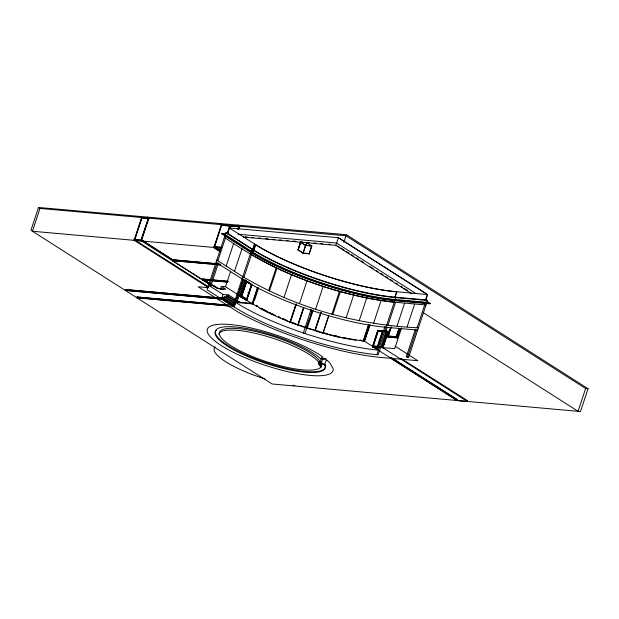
<?xml version="1.0" encoding="UTF-8"?>
<svg xmlns="http://www.w3.org/2000/svg" width="619" height="619" viewBox="0 0 619 619"><rect width="100%" height="100%" fill="white"/><g stroke="black" fill="none" stroke-linecap="round" stroke-linejoin="round"><path stroke-width="0.93" d="M297.863 324.619L297.762 325.021L303.503 307.674M298.18 324.727L298.079 325.13L303.813 307.79M248.513 292.833L247.886 292.439M38.494 207.473L30.95 230.291L272.12 383.973L580.506 411.527L588.05 388.709L346.385 234.709L38.494 207.473L39.987 208.425L345.944 235.762L585.613 388.492L588.05 388.709M39.987 208.425L32.443 231.243L221.556 248.142M133.882 240.234L134.377 239.499M134.091 240.327L141.635 217.509L139.979 216.449M134.663 239.599L141.774 218.066L148.266 218.731L141.14 240.257L134.663 239.599L141.14 240.257M134.81 239.692L141.774 218.066M140.993 240.164L148.266 218.731M125.425 289.553L221.594 298.134L125.425 289.553L125.177 290.319L221.548 299.023L223.088 294.474L209.586 285.87L217.13 263.052L218.406 263.168L210.862 285.986L209.586 285.87M141.403 240.977L148.955 218.167L147.283 217.099M125.626 289.684L125.371 290.458L221.579 299.023M141.674 240.93L141.921 240.172L172.616 259.872M137.039 296.95L136.985 297.84L228.318 305.987L228.566 305.229L137.039 296.95L136.784 297.731L232.992 306.297L251.848 249.271L225.889 232.729L225.138 235.011M210.127 280.446L202.421 279.765L172.361 260.638L172.655 259.771L216.797 263.709M202.428 279.757L202.676 278.991L210.305 279.672M220.116 251.507L213.64 247.391L213.895 246.633L219.838 250.277M219.613 223.498L221.401 224.635L213.888 247.414L220.395 251.554M220.913 247.407L214.414 246.749L221.54 225.2L229.858 226.02L227.552 233.286L253.79 249.999A106.159 25.859 18.3 0 0 395.061 297.143L425.833 299.89L427.59 294.567L338.361 237.704L229.316 227.962L255.662 244.683A105.996 25.82 18.3 0 0 396.725 291.758L427.59 294.567M214.561 246.842L221.54 225.2M221.942 233.51L250.517 251.716L250.393 252.095L221.819 233.889L225.788 233.858M224.883 235.769L207.025 289.769L234.028 306.978L243.089 279.595L216.085 262.386M217.88 260.777L225.432 237.959M227.335 233.115L229.711 225.927M227.575 233.951L229.533 228.032M229.641 228.187L230.547 225.455L228.744 224.302M230.082 227.807L230.678 226.012L238.857 226.74L238.114 229.533M230.237 227.908L230.678 226.012M237.967 229.432L238.857 226.74M226.183 266.062L233.727 243.244M238.795 229.007L239.692 226.275L237.874 225.115M220.472 288.918L221.323 286.349L225.525 286.721L252.529 303.929L267.88 312.402M221.347 298.892L221.594 298.134M225.525 286.721L230.655 271.207M233.556 304.293L223.776 298.064L224.155 296.919L225.981 297.081L234.129 302.281M225.981 297.081L226.361 295.944L228.187 296.106L235.522 300.78M234.493 271.362L242.037 248.544M228.187 296.106L228.566 294.969L223.088 294.474M228.365 305.097L228.318 305.987M251.747 251.5L252.15 252.219M252.761 249.349L254.517 244.025L255.546 244.675A106.159 25.859 18.3 0 0 396.818 291.82L395.054 297.143M252.684 249.952L254.641 244.033M425.988 304.989L394.264 302.18A107.373 26.16 18.3 0 1 251.399 254.502L252.908 249.937L251.848 249.271M235.661 302.443L234.152 307.001L242.114 311.759A107.373 26.16 18.3 0 0 376.909 354.656L378.186 354.772L387.239 327.389M251.469 254.502L243.925 277.32L216.836 260.104M253.79 249.999L255.546 244.675M253.148 252.289L255.662 244.683M245.55 279.788L240.141 296.137L246.617 300.261M245.434 280.678L240.195 296.532L243.429 298.598M245.666 280.322L240.389 296.292L241.851 296.424M240.567 296.308L245.851 280.337M246.153 280.368L240.876 296.339L246.849 300.145L246.362 300.107L251.647 284.136M241.17 296.346L246.37 280.918L241.263 296.354L246.749 299.844M241.642 296.13L246.586 281.459L241.642 296.13L246.71 299.317L251.569 284.639L246.494 281.452M246.548 300.122L251.832 284.152M246.486 300.641L251.724 284.817M251.918 284.81L246.672 300.664L245.054 299.627M257.512 287.216L252.08 303.643L253.357 303.759M252.761 303.38L257.883 287.881M252.668 303.991L258.1 287.564M254.564 300.107L258.487 288.245M268.638 290.613L276.182 267.795M269.443 290.992L276.987 268.182M309.353 253.581L302.985 253.016L297.932 249.797L300.447 242.191L305.507 245.41L311.868 245.983L309.198 254.03M309.724 253.891L303.612 253.341L298.056 249.805L300.571 242.199L305.523 245.356L311.643 245.905L309.09 253.628M298.134 250.331L300.795 242.277M283.982 297.453L291.526 274.635M302.985 253.016L305.523 245.356M303.086 253.488L305.747 245.434M305.848 245.286L306.691 242.749L311.868 245.983M305.972 245.294L306.815 242.756M306.026 245.503L306.908 242.826M295.928 304.076L289.978 322.058L290.357 321.756M290.659 321.872L290.28 322.174L296.308 303.952M290.28 322.174L296.23 304.192M299.519 303.565L307.063 280.747M303.658 307.728L297.917 325.076L298.025 324.673L305.732 327.374M303.318 332.945L311.032 309.732L310.862 310.127L312.68 310.281L304.919 333.463L303.318 332.945L303.488 332.55M306.629 327.111L309.345 318.893M310.552 315.241L312.061 310.684M306.807 327.172L312.239 310.738M306.157 327.962L307.148 328.31L313.183 310.057M411.906 293.847L335.823 245.364L338.361 237.704L427.373 294.489L425.694 299.565M315.651 309.136L323.195 286.318M343.831 242.153L345.944 235.762M320.518 313.353L314.785 330.701L315.411 330.469L315.102 330.794L321.137 312.541M320.982 312.494L314.947 330.747L315.411 330.453M328.627 315.705L322.894 333.045L323.188 332.697M328.859 315.775L323.126 333.115L323.42 332.759M331.916 314.073L339.467 291.255M332.86 314.344L340.419 291.495M318.468 363.794L319.698 363.871M320.774 364.684L319.605 364.382L318.77 362.881L319.566 362.757M325.083 365.519L325.277 364.73L319.907 363.469L319.071 361.968L321.849 362.448M319.257 363.895L319.837 361.922M318.568 363.485L319.303 365.295L320 365.473L320.681 363.43M319.605 364.382L318.483 361.813A53.652 13.069 18.3 0 0 263.98 335.537A53.652 13.069 18.3 0 0 218.894 334.113M319.907 363.469L319.141 361.744M320.232 362.27L321.648 357.418M320.193 365.45L320.82 363.562M320.255 365.473L320.944 363.608M324.929 365.589L325.114 364.8M324.99 365.605L325.3 364.854M325.099 365.62L325.377 364.784M346.137 317.826L353.689 295.008M359.167 320.743L366.711 297.925M368.615 324.635L363.276 341.123L368.707 324.696M373.559 323.342L381.103 300.524L380.383 300.401M372.375 347.027L377.915 330.291L388.361 331.281L382.828 348.017L388.361 331.281M372.476 347.089L377.915 330.291M376.839 349.24L372.708 346.609L377.992 330.639L383.3 331.111M372.909 346.733L377.992 330.639M378.163 331.273L373.404 345.928L377.489 346.292L382.318 331.691L378.24 331.327M377.629 346.617L382.658 331.405M377.366 349.426L384.917 326.608M394.76 297.669L396.717 291.75M376.909 354.656L394.767 300.656M225.262 234.632L252.281 251.84A107.373 26.16 18.3 0 0 395.139 299.511L426.862 302.351L427.489 300.447L395.773 297.615L395.015 299.898A107.373 26.16 18.3 0 1 392.423 299.642M387.997 325.107L395.541 302.289M396.454 300.842L396.578 300.463L430.182 303.465L430.058 303.844L396.454 300.842A109.803 26.749 18.3 0 1 250.409 252.095M382.055 346.702L386.805 332.047L382.055 346.702L380.345 346.508M385.072 331.273L387.734 331.505L382.449 347.483L380.677 347.321M400.733 359.136L382.65 347.607L387.834 331.575M389.212 331.474L387.742 335.908L396.346 336.721L398.984 328.728M387.819 335.955L390.457 327.969M390.744 327.513L387.695 337.007L397.313 337.866L400.439 328.418M390.813 327.559L387.695 337.007L397.313 337.866M400.006 328.681L397.413 337.626L388.043 336.79L391.162 326.994M388.043 336.79L391.239 327.049M397.073 325.919L404.617 303.101M398.907 328.681L396.346 336.721M397.452 337.51L396.601 336.898L399.441 328.294M397.174 337.541L400.083 328.728M397.236 337.812L400.361 328.372M390.945 358.37L391.44 357.627L457.526 399.758L457.271 400.516L391.997 358.904M391.193 358.393L391.44 357.627M401.569 327.954L394.729 348.629L379.989 347.367M407.116 326.817L414.66 303.999M400.934 359.26L401.429 358.525L401.174 359.283M415.357 329.331L406.304 356.706L407.348 357.372L408.625 357.488L426.739 302.73M407.348 357.372L416.401 329.997M417.16 327.714L424.711 304.873M457.031 400.493L457.279 399.735L391.2 357.604M467.012 401.383L467.507 400.648L467.26 401.406M585.613 388.492L578.069 411.31L423.179 312.61M243.089 279.595L244.366 279.711L236.822 302.529L235.537 302.412L243.166 279.602M306.32 328.039L306.49 327.644M325.633 358.641C327.714 357.944 321.563 359.546 321.687 357.496M239.692 226.275L221.401 224.635M230.833 226.105L239.004 226.84M213.64 247.391L221.571 248.095M221.687 225.293L229.858 226.02M225.889 232.729L227.8 232.899M238.075 234.222L336.597 243.027L416.1 293.685M221.819 233.889L225.664 234.237M245.209 236.798L247.12 236.976M251.902 237.402L253.813 237.572M258.587 237.998L260.498 238.168M265.28 238.594L268.151 238.849M272.925 239.282L274.836 239.452M279.618 239.878L281.529 240.048M286.311 240.474L288.222 240.644M292.996 241.07L295.867 241.325M300.648 241.758L302.559 241.928M307.334 242.354L309.245 242.524M314.026 242.95L315.938 243.12M320.719 243.546L322.631 243.724M328.364 244.234L330.275 244.404M243.391 237.1L335.823 245.364M214.414 246.749L221.679 247.399M172.422 259.748L220.279 264.135M209.833 263.872L172.608 260.653M211.752 264.042L215.59 264.383M218.468 264.638L220.387 264.808M215.783 264.506L172.368 260.622M217.609 264.669L220.581 264.94M243.321 279.045L242.037 278.929A107.373 26.16 18.3 0 0 385.962 327.273L417.686 330.113M212.209 279.842L228.419 281.297M210.576 279.811L202.862 279.161L202.622 279.881L210.328 280.569M212.503 279.981L227.908 281.359M213.013 280.709L227.459 282.001M212.247 280.747L227.66 282.117M251.453 284.701L246.625 281.622L241.843 296.075L246.679 299.155M398.86 300.238L401.746 300.494M406.551 300.927L409.438 301.182M413.283 301.53L416.161 301.786M420.007 302.126L422.893 302.389M210.653 285.398L214.019 285.692L218.499 288.555L225.803 289.205L221.323 286.349M208.51 287.719L198.173 286.79L238.075 312.077A114.755 27.956 18.3 0 0 379.269 357.295L417.848 360.699L408.919 355.004M217.989 288.562L220.573 288.794M220.279 289.065L223.931 289.39M223.776 298.064L221.95 297.901L233.363 305.167M236.404 301.917L252.614 303.364M235.537 302.412L252.529 303.929M137.24 297.081L228.566 305.229M418.436 327.83C357.001 324.99 295.836 307.976 242.795 276.647M383.648 331.536L378.17 331.049M385.397 331.652L387.301 331.861L382.271 347.073L380.368 346.864M385.173 331.9L386.883 332.094M387.463 336.078L396.601 336.898M387.912 336.713L398.373 337.603M362.997 341.038L364.545 341.239L369.984 324.813L364.312 341.216M375.307 346.323L377.072 346.478M378.619 346.748L373.141 346.253M372.708 346.609L378.905 347.166M378.224 347.213L372.808 346.671L378.093 330.701L387.734 331.505M376.143 347.36L378.124 347.592M394.264 302.18C333.533 294.83 274.449 272.553 224.38 237.294M363.221 341.084L337.247 336.713L306.482 328.093M356.087 340.257L346.95 338.748A84.346 20.551 18.3 0 1 316.851 331.366M319.071 361.968L320.255 362.216L319.056 360.065A53.652 13.069 18.3 0 0 235.677 328.426A53.652 13.069 18.3 0 0 251.113 355.971A53.652 13.069 18.3 0 0 321.447 364.328L321.099 363.701M318.77 362.881L324.975 364.483M319.706 364.08L320.874 364.382L320.031 362.881M319.404 364.993L320.572 365.295M320.077 365.256L320.866 366.077A53.652 13.069 18.3 0 1 320.758 367.841M316.796 330.886L319.551 331.676M321.385 332.186L326.894 333.734M306.645 327.699L313.415 329.834M286.311 320.642L305.685 327.799M289.522 321.431L295.774 323.838M234.493 301.747L243.623 307.194A107.373 26.16 18.3 0 0 378.418 350.091L364.413 341.17M250.339 253.829L251.399 254.502M213.895 246.633L220.364 250.749M425.872 299.418L427.489 300.447M426.924 301.391L430.182 303.465M337.634 245.944L339.251 246.981M340.868 248.01L344.11 250.076M346.539 251.624L348.969 253.171M351.399 254.726L353.828 256.274M356.258 257.821L358.695 259.369M361.125 260.916L363.554 262.464M370.03 266.596L373.272 268.661M376.514 270.727L378.132 271.756M380.561 273.304L382.991 274.851M385.42 276.407L387.858 277.954M390.287 279.502L392.717 281.049M395.951 283.115L397.576 284.144M400.818 286.21L402.435 287.247M404.052 288.276L407.294 290.342M228.38 237.077L231.63 239.143M233.247 240.18L245.418 247.933M247.848 249.48L251.097 251.546M395.115 346.214L407.294 353.975M407.581 356.823L408.625 357.488M401.182 358.502L467.507 400.648M400.973 359.152L467.461 401.538L457.232 400.617L390.744 358.239M381.505 346.88L382.65 347.607M379.199 350.749L390.991 358.262M214.847 248.118L220.434 251.685M247.94 281.908L249.503 282.906M246.277 280.902L249.411 282.898M244.087 297.855L246.331 299.287M240.01 296.516L241.634 297.546M228.566 294.969L235.901 299.642M237.526 300.679L239.971 302.234M141.921 240.172L172.655 259.771M209.354 283.162L203.109 279.184L202.854 279.943L209.098 283.928M210.909 284.16L217.153 288.137M202.676 278.991L216.905 288.121M211.977 285.893L141.426 240.915L134.122 240.257L208.433 287.642M226.361 295.944L234.508 301.136M134.13 239.476L208.688 286.883M224.155 296.919L233.936 303.155M221.625 298.915L233.433 306.444M324.983 364.73L325.408 365.504A57.815 14.082 18.3 0 1 251.105 357.109A57.815 14.082 18.3 0 1 230.694 326.708A57.815 14.082 18.3 0 1 321.176 359.19M320.65 363.601L321.083 363.732L320.216 366.378L322.607 359.136C330.531 360.792 324.929 358.045 324.712 365.465L325.161 366.262A57.815 14.082 18.3 0 1 265.659 363.338A57.815 14.082 18.3 0 1 216.325 330.229M320.302 362.045L321.145 363.546M294.822 385.544A53.652 13.069 18.3 0 1 292.818 385.289M264.978 378.874A53.652 13.069 18.3 0 1 215.172 346.864M323.103 357.186A66.148 16.117 18.3 0 0 219.954 324.248A66.148 16.117 18.3 0 0 251.538 360.397A66.148 16.117 18.3 0 0 333.084 368.607L330.136 363.353A66.148 16.117 18.3 0 0 327.111 360.359M361.705 340.396A82.598 20.125 18.3 0 1 359.894 340.202A82.551 20.11 18.3 0 0 361.674 340.38M345.425 337.966A82.598 20.125 18.3 0 1 343.723 337.634M336.767 336.156A82.598 20.125 18.3 0 1 333.215 335.328A82.551 20.11 18.3 0 0 336.759 336.14M280.036 317.532A82.598 20.125 18.3 0 1 278.38 316.804A82.551 20.11 18.3 0 0 280.059 317.524M275.764 315.628A82.598 20.125 18.3 0 1 268.855 312.34A82.551 20.11 18.3 0 0 273.141 314.398M261.651 308.602A82.598 20.125 18.3 0 0 268.027 311.93A82.551 20.11 18.3 0 1 261.682 308.602M296.23 324.495A84.346 20.551 18.3 0 1 259.779 308.177M396.57 300.455A109.803 26.749 18.3 0 1 250.533 251.716M389.753 299.348A107.373 26.16 18.3 0 1 387.943 299.132M384.244 298.637A107.373 26.16 18.3 0 1 382.511 298.381M380.747 298.11A107.373 26.16 18.3 0 1 378.96 297.824M377.157 297.522A107.373 26.16 18.3 0 1 375.338 297.205M367.346 295.681A107.373 26.16 18.3 0 1 362.889 294.737M358.378 293.723A107.373 26.16 18.3 0 1 352.876 292.4M351.027 291.936A107.373 26.16 18.3 0 1 347.305 290.976M346.439 290.744A107.373 26.16 18.3 0 1 341.185 289.305M339.421 288.81A107.373 26.16 18.3 0 1 336.782 288.044M333.254 286.999A107.373 26.16 18.3 0 1 314.762 280.98M313.021 280.368A107.373 26.16 18.3 0 1 307.821 278.488M306.962 278.163A107.373 26.16 18.3 0 1 295.116 273.559M294.234 273.196A107.373 26.16 18.3 0 1 283.842 268.754M283.007 268.375A107.373 26.16 18.3 0 1 279.424 266.75M275.068 264.692A107.373 26.16 18.3 0 1 266.774 260.537M259.725 256.715A107.373 26.16 18.3 0 1 253.597 253.109M395.773 297.615A107.373 26.16 18.3 0 1 252.908 249.937M382.728 331.683L377.977 346.338L382.728 331.683M319.799 362.045L320.216 362.231L319.799 362.045M257.744 306.351L256.173 305.43L257.752 306.351M322.306 358.587L322.584 359.105L322.306 358.587M282.566 318.623A82.598 20.125 18.3 0 0 285.993 320.054A82.551 20.11 18.3 0 1 282.581 318.615"/></g></svg>
